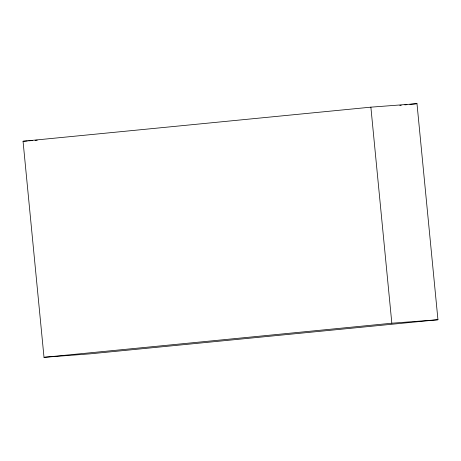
<?xml version="1.0" encoding="UTF-8"?>
<svg xmlns="http://www.w3.org/2000/svg" width="461" height="461" viewBox="0 0 461 461"><rect width="100%" height="100%" fill="white"/><g stroke="black" fill="none" stroke-linecap="round" stroke-linejoin="round"><path stroke-width="0.69" d="M23.05 141.262L370.875 107.159L416.992 103.679L437.95 319.738L90.126 353.841L44.008 357.321L23.05 141.262L27.308 140.945M399.814 105.367L401.243 105.223M404.821 104.872L406.971 104.664M409.835 104.382L416.992 103.679M44.008 357.321L391.833 323.213L437.95 319.738M28.726 140.836L32.276 140.57M35.111 140.357L37.237 140.196M370.875 107.159L391.833 323.213"/></g></svg>
